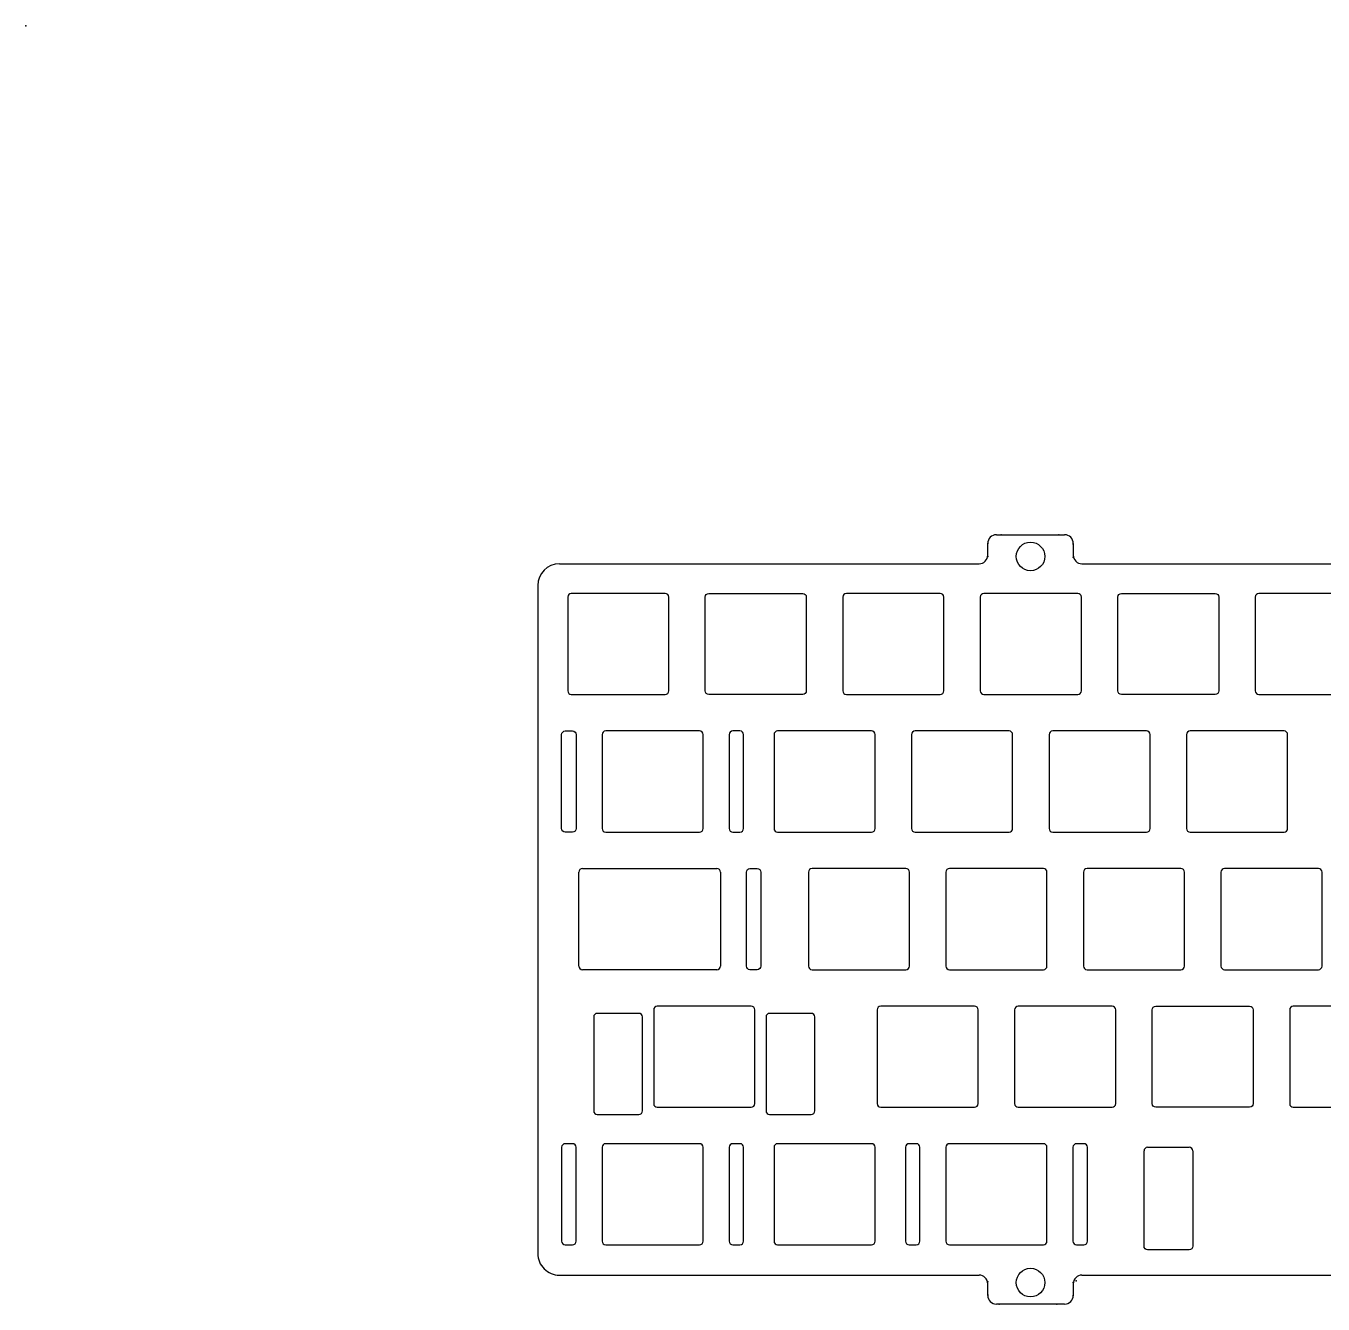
# Model space of a CAD drawing. Header units: centimetres. Extents: x 0 to 36, y -17.7 to 0.
# Drawn here: x 0 to 17.97, y -17.7 to 0 of the extents above; entities that cross this region are included whole.
import ezdxf

# ---------------------------------------------------------------- set-up
doc = ezdxf.new("R2010")
doc.units = ezdxf.units.CM
doc.header["$MEASUREMENT"] = 0
doc.layers.add('xd64 plate v1_0', color=7, linetype='Continuous')
doc.layers.add('xd64 plate v1_Sketch3', color=7, linetype='Continuous')

msp = doc.modelspace()

# ---------------------------------------------------------------- linework, layer by layer
at = {"layer": 'xd64 plate v1_0'}
for p, q in [((13.323, -7.323), (13.323, -7.166)), ((13.323, -7.328), (13.323, -7.166)), ((13.443, -7.046), (14.388, -7.046)), ((13.443, -7.046), (14.388, -7.046)), ((14.508, -7.166), (14.508, -7.323)), ((14.508, -7.166), (14.508, -7.328)), ((7.39, -7.448), (13.203, -7.448)), ((14.628, -7.448), (28.445, -7.448)), ((7.09, -7.748), (7.09, -16.998)), ((8.855, -7.858), (7.555, -7.858)), ((8.855, -7.858), (7.555, -7.858)), ((9.46, -7.858), (10.76, -7.858)), ((9.46, -7.858), (10.76, -7.858)), ((12.665, -7.858), (11.365, -7.858)), ((12.665, -7.858), (11.365, -7.858)), ((14.57, -7.858), (13.27, -7.858)), ((14.57, -7.858), (13.27, -7.858)), ((15.175, -7.858), (16.475, -7.858)), ((15.175, -7.858), (16.475, -7.858)), ((18.38, -7.858), (17.08, -7.858)), ((18.38, -7.858), (17.08, -7.858)), ((7.505, -7.908), (7.505, -9.208)), ((7.505, -7.908), (7.505, -9.208)), ((8.905, -9.208), (8.905, -7.908)), ((8.905, -9.208), (8.905, -7.908)), ((9.41, -9.208), (9.41, -7.908)), ((9.41, -9.208), (9.41, -7.908)), ((10.81, -7.908), (10.81, -9.208)), ((10.81, -7.908), (10.81, -9.208)), ((11.315, -7.908), (11.315, -9.208)), ((11.315, -7.908), (11.315, -9.208)), ((12.715, -9.208), (12.715, -7.908)), ((12.715, -9.208), (12.715, -7.908)), ((13.22, -7.908), (13.22, -9.208)), ((13.22, -7.908), (13.22, -9.208)), ((14.62, -9.208), (14.62, -7.908)), ((14.62, -9.208), (14.62, -7.908)), ((15.125, -9.208), (15.125, -7.908)), ((15.125, -9.208), (15.125, -7.908)), ((16.525, -7.908), (16.525, -9.208)), ((16.525, -7.908), (16.525, -9.208)), ((17.03, -7.908), (17.03, -9.208)), ((17.03, -7.908), (17.03, -9.208)), ((7.555, -9.258), (8.855, -9.258)), ((7.555, -9.258), (8.855, -9.258)), ((10.76, -9.258), (9.46, -9.258)), ((10.76, -9.258), (9.46, -9.258)), ((11.365, -9.258), (12.665, -9.258)), ((11.365, -9.258), (12.665, -9.258)), ((13.27, -9.258), (14.57, -9.258)), ((13.27, -9.258), (14.57, -9.258)), ((16.475, -9.258), (15.175, -9.258)), ((16.475, -9.258), (15.175, -9.258)), ((17.08, -9.258), (18.38, -9.258)), ((17.08, -9.258), (18.38, -9.258)), ((7.421, -11.113), (7.421, -9.813)), ((7.421, -11.113), (7.421, -9.813)), ((7.471, -9.763), (7.571, -9.763)), ((7.471, -9.763), (7.571, -9.763)), ((7.621, -9.813), (7.621, -11.113)), ((7.621, -9.813), (7.621, -11.113)), ((7.981, -9.813), (7.981, -11.113)), ((7.981, -9.813), (7.981, -11.113)), ((9.331, -9.763), (8.031, -9.763)), ((9.331, -9.763), (8.031, -9.763)), ((9.381, -11.113), (9.381, -9.813)), ((9.381, -11.113), (9.381, -9.813)), ((9.741, -9.813), (9.741, -11.113)), ((9.741, -9.813), (9.741, -11.113)), ((9.891, -9.763), (9.791, -9.763)), ((9.891, -9.763), (9.791, -9.763)), ((9.941, -11.113), (9.941, -9.813)), ((9.941, -11.113), (9.941, -9.813)), ((10.363, -9.813), (10.363, -11.113)), ((10.363, -9.813), (10.363, -11.113)), ((11.713, -9.763), (10.413, -9.763)), ((11.713, -9.763), (10.413, -9.763)), ((11.763, -11.113), (11.763, -9.813)), ((11.763, -11.113), (11.763, -9.813)), ((12.268, -9.813), (12.268, -11.113)), ((12.268, -9.813), (12.268, -11.113)), ((13.618, -9.763), (12.318, -9.763)), ((13.618, -9.763), (12.318, -9.763)), ((13.668, -11.113), (13.668, -9.813)), ((13.668, -11.113), (13.668, -9.813)), ((14.173, -9.813), (14.173, -11.113)), ((14.173, -9.813), (14.173, -11.113)), ((15.523, -9.763), (14.223, -9.763)), ((15.523, -9.763), (14.223, -9.763)), ((15.573, -11.113), (15.573, -9.813)), ((15.573, -11.113), (15.573, -9.813)), ((16.078, -9.813), (16.078, -11.113)), ((16.078, -9.813), (16.078, -11.113)), ((17.428, -9.763), (16.128, -9.763)), ((17.428, -9.763), (16.128, -9.763)), ((17.478, -11.113), (17.478, -9.813)), ((17.478, -11.113), (17.478, -9.813)), ((7.571, -11.163), (7.471, -11.163)), ((7.571, -11.163), (7.471, -11.163)), ((8.031, -11.163), (9.331, -11.163)), ((8.031, -11.163), (9.331, -11.163)), ((9.791, -11.163), (9.891, -11.163)), ((9.791, -11.163), (9.891, -11.163)), ((10.413, -11.163), (11.713, -11.163)), ((10.413, -11.163), (11.713, -11.163)), ((12.318, -11.163), (13.618, -11.163)), ((12.318, -11.163), (13.618, -11.163)), ((14.223, -11.163), (15.523, -11.163)), ((14.223, -11.163), (15.523, -11.163)), ((16.128, -11.163), (17.428, -11.163)), ((16.128, -11.163), (17.428, -11.163)), ((7.71, -11.668), (7.81, -11.668)), ((7.71, -11.668), (7.81, -11.668)), ((7.811, -11.668), (8.268, -11.668)), ((7.811, -11.668), (8.268, -11.668)), ((8.27, -11.668), (9.57, -11.668)), ((8.27, -11.668), (9.57, -11.668)), ((10.03, -11.668), (10.13, -11.668)), ((10.03, -11.668), (10.13, -11.668)), ((12.189, -11.668), (10.889, -11.668)), ((12.189, -11.668), (10.889, -11.668)), ((14.094, -11.668), (12.794, -11.668)), ((14.094, -11.668), (12.794, -11.668)), ((15.999, -11.668), (14.699, -11.668)), ((15.999, -11.668), (14.699, -11.668)), ((17.904, -11.668), (16.604, -11.668)), ((17.904, -11.668), (16.604, -11.668)), ((7.66, -13.018), (7.66, -11.718)), ((7.66, -13.018), (7.66, -11.718)), ((9.62, -11.718), (9.62, -13.018)), ((9.62, -11.718), (9.62, -13.018)), ((9.98, -13.018), (9.98, -11.718)), ((9.98, -13.018), (9.98, -11.718)), ((10.18, -11.718), (10.18, -13.018)), ((10.18, -11.718), (10.18, -13.018)), ((10.839, -11.718), (10.839, -13.018)), ((10.839, -11.718), (10.839, -13.018)), ((12.239, -13.018), (12.239, -11.718)), ((12.239, -13.018), (12.239, -11.718)), ((12.744, -11.718), (12.744, -13.018)), ((12.744, -11.718), (12.744, -13.018)), ((14.144, -13.018), (14.144, -11.718)), ((14.144, -13.018), (14.144, -11.718)), ((14.649, -11.718), (14.649, -13.018)), ((14.649, -11.718), (14.649, -13.018)), ((16.049, -13.018), (16.049, -11.718)), ((16.049, -13.018), (16.049, -11.718)), ((16.554, -11.718), (16.554, -13.018)), ((16.554, -11.718), (16.554, -13.018)), ((17.954, -13.018), (17.954, -11.718)), ((17.954, -13.018), (17.954, -11.718)), ((9.57, -13.068), (7.71, -13.068)), ((9.57, -13.068), (7.71, -13.068)), ((9.62, -13.018), (9.62, -13.018)), ((9.62, -13.018), (9.62, -13.018)), ((10.13, -13.068), (10.03, -13.068)), ((10.13, -13.068), (10.03, -13.068)), ((10.889, -13.068), (12.189, -13.068)), ((10.889, -13.068), (12.189, -13.068)), ((12.794, -13.068), (14.094, -13.068)), ((12.794, -13.068), (14.094, -13.068)), ((14.699, -13.068), (15.999, -13.068)), ((14.699, -13.068), (15.999, -13.068)), ((16.604, -13.068), (17.904, -13.068)), ((16.604, -13.068), (17.904, -13.068)), ((8.696, -13.623), (8.696, -14.923)), ((8.696, -13.623), (8.696, -14.923)), ((10.046, -13.573), (8.746, -13.573)), ((10.046, -13.573), (8.746, -13.573)), ((10.096, -14.923), (10.096, -13.623)), ((10.096, -14.923), (10.096, -13.623)), ((11.791, -13.623), (11.791, -14.923)), ((11.791, -13.623), (11.791, -14.923)), ((13.141, -13.573), (11.841, -13.573)), ((13.141, -13.573), (11.841, -13.573)), ((13.191, -14.923), (13.191, -13.623)), ((13.191, -14.923), (13.191, -13.623)), ((13.696, -13.623), (13.696, -14.923)), ((13.696, -13.623), (13.696, -14.923)), ((15.046, -13.573), (13.746, -13.573)), ((15.046, -13.573), (13.746, -13.573)), ((15.096, -14.923), (15.096, -13.623)), ((15.096, -14.923), (15.096, -13.623)), ((15.601, -14.923), (15.601, -13.623)), ((15.601, -14.923), (15.601, -13.623)), ((15.651, -13.573), (16.951, -13.573)), ((15.651, -13.573), (16.951, -13.573)), ((17.001, -13.623), (17.001, -14.923)), ((17.001, -13.623), (17.001, -14.923)), ((17.506, -13.623), (17.506, -14.923)), ((17.506, -13.623), (17.506, -14.923)), ((18.856, -13.573), (17.556, -13.573)), ((18.856, -13.573), (17.556, -13.573)), ((7.865, -13.723), (7.865, -15.023)), ((7.865, -13.723), (7.865, -15.023)), ((8.49, -13.673), (7.915, -13.673)), ((8.49, -13.673), (7.915, -13.673)), ((8.54, -15.023), (8.54, -13.723)), ((8.54, -15.023), (8.54, -13.723)), ((10.252, -13.723), (10.252, -15.023)), ((10.252, -13.723), (10.252, -15.023)), ((10.877, -13.673), (10.302, -13.673)), ((10.877, -13.673), (10.302, -13.673)), ((10.927, -15.023), (10.927, -13.723)), ((10.927, -15.023), (10.927, -13.723)), ((7.915, -15.073), (8.49, -15.073)), ((7.915, -15.073), (8.49, -15.073)), ((8.746, -14.973), (10.046, -14.973)), ((8.746, -14.973), (10.046, -14.973)), ((10.302, -15.073), (10.877, -15.073)), ((10.302, -15.073), (10.877, -15.073)), ((11.841, -14.973), (13.141, -14.973)), ((11.841, -14.973), (13.141, -14.973)), ((13.746, -14.973), (15.046, -14.973)), ((13.746, -14.973), (15.046, -14.973)), ((16.951, -14.973), (15.651, -14.973)), ((16.951, -14.973), (15.651, -14.973)), ((17.556, -14.973), (18.856, -14.973)), ((17.556, -14.973), (18.856, -14.973)), ((7.421, -15.528), (7.421, -16.828)), ((7.421, -15.528), (7.421, -16.828)), ((7.571, -15.478), (7.471, -15.478)), ((7.571, -15.478), (7.471, -15.478)), ((7.621, -16.828), (7.621, -15.528)), ((7.621, -16.828), (7.621, -15.528)), ((7.981, -15.528), (7.981, -16.828)), ((7.981, -15.528), (7.981, -16.828)), ((9.331, -15.478), (8.031, -15.478)), ((9.331, -15.478), (8.031, -15.478)), ((9.381, -16.828), (9.381, -15.528)), ((9.381, -16.828), (9.381, -15.528)), ((9.741, -15.528), (9.741, -16.828)), ((9.741, -15.528), (9.741, -16.828)), ((9.891, -15.478), (9.791, -15.478)), ((9.891, -15.478), (9.791, -15.478)), ((9.941, -16.828), (9.941, -15.528)), ((9.941, -16.828), (9.941, -15.528)), ((10.363, -15.528), (10.363, -16.828)), ((10.363, -15.528), (10.363, -16.828)), ((11.713, -15.478), (10.413, -15.478)), ((11.713, -15.478), (10.413, -15.478)), ((11.763, -16.828), (11.763, -15.528)), ((11.763, -16.828), (11.763, -15.528)), ((12.184, -15.528), (12.184, -16.828)), ((12.184, -15.528), (12.184, -16.828)), ((12.334, -15.478), (12.234, -15.478)), ((12.334, -15.478), (12.234, -15.478)), ((12.384, -16.828), (12.384, -15.528)), ((12.384, -16.828), (12.384, -15.528)), ((12.744, -15.528), (12.744, -16.828)), ((12.744, -15.528), (12.744, -16.828)), ((14.094, -15.478), (12.794, -15.478)), ((14.094, -15.478), (12.794, -15.478)), ((14.144, -16.828), (14.144, -15.528)), ((14.144, -16.828), (14.144, -15.528)), ((14.504, -15.528), (14.504, -16.828)), ((14.504, -15.528), (14.504, -16.828)), ((14.654, -15.478), (14.554, -15.478)), ((14.654, -15.478), (14.554, -15.478)), ((14.704, -16.828), (14.704, -15.528)), ((14.704, -16.828), (14.704, -15.528)), ((15.488, -16.898), (15.488, -15.578)), ((15.488, -16.898), (15.488, -15.578)), ((15.538, -15.528), (16.077, -15.528)), ((15.538, -15.528), (16.113, -15.528)), ((16.163, -15.578), (16.163, -16.898)), ((16.163, -15.578), (16.163, -16.898)), ((7.471, -16.878), (7.571, -16.878)), ((7.471, -16.878), (7.571, -16.878)), ((8.031, -16.878), (9.331, -16.878)), ((8.031, -16.878), (9.331, -16.878)), ((9.791, -16.878), (9.891, -16.878)), ((9.791, -16.878), (9.891, -16.878)), ((10.413, -16.878), (11.713, -16.878)), ((10.413, -16.878), (11.713, -16.878)), ((12.234, -16.878), (12.334, -16.878)), ((12.234, -16.878), (12.334, -16.878)), ((12.794, -16.878), (14.094, -16.878)), ((12.823, -16.878), (14.094, -16.878)), ((14.554, -16.878), (14.654, -16.878)), ((14.554, -16.878), (14.654, -16.878)), ((16.113, -16.948), (15.538, -16.948)), ((16.113, -16.948), (15.538, -16.948)), ((7.39, -17.298), (13.203, -17.298)), ((13.323, -17.578), (13.323, -17.418)), ((14.508, -17.418), (14.508, -17.578)), ((14.628, -17.298), (28.445, -17.298)), ((14.388, -17.698), (13.443, -17.698))]:
    msp.add_line(p, q, dxfattribs=at)
for centre in [(13.916, -7.346), (13.916, -17.401)]:
    msp.add_circle(centre, 0.198, dxfattribs=at)
for centre, radius, start, end in [((13.443, -7.166), 0.12, 90, 180), ((14.388, -7.166), 0.12, 0, 90), ((13.203, -7.328), 0.12, 270, 0), ((14.628, -7.328), 0.12, 180, 270), ((7.39, -7.748), 0.3, 90, 179.9993), ((7.555, -7.908), 0.05, 90, 180), ((7.555, -7.908), 0.05, 90, 180), ((8.855, -7.908), 0.05, 0, 90), ((8.855, -7.908), 0.05, 0, 90), ((11.365, -7.908), 0.05, 90, 180), ((11.365, -7.908), 0.05, 90, 180), ((12.665, -7.908), 0.05, 360, 90), ((12.665, -7.908), 0.05, 360, 90), ((13.27, -7.908), 0.05, 90, 180), ((13.27, -7.908), 0.05, 90, 180), ((14.57, -7.908), 0.05, 0, 90), ((14.57, -7.908), 0.05, 0, 90), ((17.08, -7.908), 0.05, 90, 180), ((17.08, -7.908), 0.05, 90, 180), ((7.555, -9.208), 0.05, 180, 270), ((7.555, -9.208), 0.05, 180, 270), ((8.855, -9.208), 0.05, 270, 360), ((8.855, -9.208), 0.05, 270, 360), ((11.365, -9.208), 0.05, 180, 270), ((11.365, -9.208), 0.05, 180, 270), ((12.665, -9.208), 0.05, 270, 360), ((12.665, -9.208), 0.05, 270, 360), ((13.27, -9.208), 0.05, 180, 270), ((13.27, -9.208), 0.05, 180, 270), ((14.57, -9.208), 0.05, 270, 0), ((14.57, -9.208), 0.05, 270, 0), ((17.08, -9.208), 0.05, 180, 270), ((17.08, -9.208), 0.05, 180, 270), ((8.031, -9.813), 0.05, 90, 180), ((8.031, -9.813), 0.05, 90, 180), ((9.331, -9.813), 0.05, 0, 90), ((9.331, -9.813), 0.05, 0, 90), ((9.791, -9.813), 0.05, 90, 180), ((9.791, -9.813), 0.05, 90, 180), ((9.891, -9.813), 0.05, 360, 90), ((9.891, -9.813), 0.05, 360, 90), ((10.413, -9.813), 0.05, 90, 180), ((10.413, -9.813), 0.05, 90, 180), ((11.713, -9.813), 0.05, 360, 90), ((11.713, -9.813), 0.05, 360, 90), ((12.318, -9.813), 0.05, 90, 180), ((12.318, -9.813), 0.05, 90, 180), ((13.618, -9.813), 0.05, 360, 90), ((13.618, -9.813), 0.05, 360, 90), ((14.223, -9.813), 0.05, 90, 180), ((14.223, -9.813), 0.05, 90, 180), ((15.523, -9.813), 0.05, 0, 90), ((15.523, -9.813), 0.05, 0, 90), ((16.128, -9.813), 0.05, 90, 180), ((16.128, -9.813), 0.05, 90, 180), ((17.428, -9.813), 0.05, 0, 90), ((17.428, -9.813), 0.05, 0, 90), ((8.031, -11.113), 0.05, 180, 270), ((8.031, -11.113), 0.05, 180, 270), ((9.331, -11.113), 0.05, 270, 360), ((9.331, -11.113), 0.05, 270, 360), ((9.791, -11.113), 0.05, 180, 270), ((9.791, -11.113), 0.05, 180, 270), ((9.891, -11.113), 0.05, 270, 0), ((9.891, -11.113), 0.05, 270, 0), ((10.413, -11.113), 0.05, 180, 270), ((10.413, -11.113), 0.05, 180, 270), ((11.713, -11.113), 0.05, 270, 0), ((11.713, -11.113), 0.05, 270, 0), ((12.318, -11.113), 0.05, 180, 270), ((12.318, -11.113), 0.05, 180, 270), ((13.618, -11.113), 0.05, 270, 0), ((13.618, -11.113), 0.05, 270, 0), ((14.223, -11.113), 0.05, 180, 270), ((14.223, -11.113), 0.05, 180, 270), ((15.523, -11.113), 0.05, 270, 0), ((15.523, -11.113), 0.05, 270, 0), ((16.128, -11.113), 0.05, 180, 270), ((16.128, -11.113), 0.05, 180, 270), ((17.428, -11.113), 0.05, 270, 0), ((17.428, -11.113), 0.05, 270, 0), ((7.71, -11.718), 0.05, 90, 180), ((7.71, -11.718), 0.05, 90, 180), ((7.81, -11.718), 0.05, 88.7214, 90), ((7.81, -11.718), 0.05, 88.7214, 90), ((8.27, -11.718), 0.05, 90, 91.2786), ((8.27, -11.718), 0.05, 90, 91.2786), ((9.57, -11.718), 0.05, 0, 90), ((9.57, -11.718), 0.05, 0, 90), ((10.889, -11.718), 0.05, 90, 180), ((10.889, -11.718), 0.05, 90, 180), ((12.189, -11.718), 0.05, 0, 90), ((12.189, -11.718), 0.05, 0, 90), ((12.794, -11.718), 0.05, 90, 180), ((12.794, -11.718), 0.05, 90, 180), ((14.094, -11.718), 0.05, 0, 90), ((14.094, -11.718), 0.05, 0, 90), ((14.699, -11.718), 0.05, 90, 180), ((14.699, -11.718), 0.05, 90, 180), ((15.999, -11.718), 0.05, 360, 90), ((15.999, -11.718), 0.05, 360, 90), ((16.604, -11.718), 0.05, 90, 180), ((16.604, -11.718), 0.05, 90, 180), ((17.904, -11.718), 0.05, 360, 90), ((17.904, -11.718), 0.05, 360, 90), ((7.71, -13.018), 0.05, 180, 270), ((7.71, -13.018), 0.05, 180, 270), ((9.57, -13.018), 0.05, 270, 0), ((9.57, -13.018), 0.05, 270, 0), ((10.889, -13.018), 0.05, 180, 270), ((10.889, -13.018), 0.05, 180, 270), ((12.189, -13.018), 0.05, 270, 0), ((12.189, -13.018), 0.05, 270, 0), ((12.794, -13.018), 0.05, 180, 270), ((12.794, -13.018), 0.05, 180, 270), ((14.094, -13.018), 0.05, 270, 0), ((14.094, -13.018), 0.05, 270, 0), ((14.699, -13.018), 0.05, 180, 270), ((14.699, -13.018), 0.05, 180, 270), ((15.999, -13.018), 0.05, 270, 360), ((15.999, -13.018), 0.05, 270, 360), ((16.604, -13.018), 0.05, 180, 270), ((16.604, -13.018), 0.05, 180, 270), ((17.904, -13.018), 0.05, 270, 0), ((17.904, -13.018), 0.05, 270, 0), ((8.746, -13.623), 0.05, 90, 180), ((8.746, -13.623), 0.05, 90, 180), ((10.046, -13.623), 0.05, 360, 90), ((10.046, -13.623), 0.05, 360, 90), ((11.841, -13.623), 0.05, 90, 180), ((11.841, -13.623), 0.05, 90, 180), ((13.141, -13.623), 0.05, 0, 90), ((13.141, -13.623), 0.05, 0, 90), ((13.746, -13.623), 0.05, 90, 180), ((13.746, -13.623), 0.05, 90, 180), ((15.046, -13.623), 0.05, 0, 90), ((15.046, -13.623), 0.05, 0, 90), ((17.556, -13.623), 0.05, 90, 180), ((17.556, -13.623), 0.05, 90, 180), ((7.915, -13.723), 0.05, 90, 180), ((7.915, -13.723), 0.05, 90, 180), ((8.49, -13.723), 0.05, 0, 90), ((8.49, -13.723), 0.05, 0, 90), ((10.302, -13.723), 0.05, 90, 180), ((10.302, -13.723), 0.05, 90, 180), ((10.877, -13.723), 0.05, 0, 90), ((10.877, -13.723), 0.05, 0, 90), ((7.915, -15.023), 0.05, 180, 270), ((7.915, -15.023), 0.05, 180, 270), ((8.49, -15.023), 0.05, 270, 0), ((8.49, -15.023), 0.05, 270, 0), ((8.746, -14.923), 0.05, 180, 270), ((8.746, -14.923), 0.05, 180, 270), ((10.046, -14.923), 0.05, 270, 0), ((10.046, -14.923), 0.05, 270, 0), ((10.302, -15.023), 0.05, 180, 270), ((10.302, -15.023), 0.05, 180, 270), ((10.877, -15.023), 0.05, 270, 0), ((10.877, -15.023), 0.05, 270, 0), ((11.841, -14.923), 0.05, 180, 270), ((11.841, -14.923), 0.05, 180, 270), ((13.141, -14.923), 0.05, 270, 360), ((13.141, -14.923), 0.05, 270, 360), ((13.746, -14.923), 0.05, 180, 270), ((13.746, -14.923), 0.05, 180, 270), ((15.046, -14.923), 0.05, 270, 360), ((15.046, -14.923), 0.05, 270, 360), ((17.556, -14.923), 0.05, 180, 270), ((17.556, -14.923), 0.05, 180, 270), ((7.471, -15.528), 0.05, 89.9993, 179.9993), ((7.471, -15.528), 0.05, 89.9993, 179.9993), ((7.571, -15.528), 0.05, 359.9993, 89.9993), ((7.571, -15.528), 0.05, 359.9993, 89.9993), ((8.031, -15.528), 0.05, 90, 180), ((8.031, -15.528), 0.05, 90, 180), ((9.331, -15.528), 0.05, 0, 90), ((9.331, -15.528), 0.05, 0, 90), ((9.791, -15.528), 0.05, 90, 180), ((9.791, -15.528), 0.05, 90, 180), ((9.891, -15.528), 0.05, 360, 90), ((9.891, -15.528), 0.05, 360, 90), ((10.413, -15.528), 0.05, 90, 180), ((10.413, -15.528), 0.05, 90, 180), ((11.713, -15.528), 0.05, 360, 90), ((11.713, -15.528), 0.05, 360, 90), ((12.234, -15.528), 0.05, 90, 180), ((12.234, -15.528), 0.05, 90, 180), ((12.334, -15.528), 0.05, 0, 90), ((12.334, -15.528), 0.05, 0, 90), ((12.794, -15.528), 0.05, 90, 180), ((12.794, -15.528), 0.05, 90, 180), ((14.094, -15.528), 0.05, 360, 90), ((14.094, -15.528), 0.05, 360, 90), ((14.554, -15.528), 0.05, 90, 180), ((14.554, -15.528), 0.05, 90, 180), ((14.654, -15.528), 0.05, 0, 90), ((14.654, -15.528), 0.05, 0, 90), ((15.538, -15.578), 0.05, 90, 180), ((15.538, -15.578), 0.05, 90, 180), ((16.113, -15.578), 0.05, 0, 90), ((16.113, -15.578), 0.05, 0, 90), ((7.471, -16.828), 0.05, 179.9993, 269.9993), ((7.471, -16.828), 0.05, 179.9993, 269.9993), ((7.571, -16.828), 0.05, 269.9993, 359.9993), ((7.571, -16.828), 0.05, 269.9993, 359.9993), ((8.031, -16.828), 0.05, 180, 270), ((8.031, -16.828), 0.05, 180, 270), ((9.331, -16.828), 0.05, 270, 0), ((9.331, -16.828), 0.05, 270, 0), ((9.791, -16.828), 0.05, 180, 270), ((9.791, -16.828), 0.05, 180, 270), ((9.891, -16.828), 0.05, 270, 360), ((9.891, -16.828), 0.05, 270, 360), ((10.413, -16.828), 0.05, 180, 270), ((10.413, -16.828), 0.05, 180, 270), ((11.713, -16.828), 0.05, 270, 360), ((11.713, -16.828), 0.05, 270, 360), ((12.234, -16.828), 0.05, 180, 270), ((12.234, -16.828), 0.05, 180, 270), ((12.334, -16.828), 0.05, 270, 0), ((12.334, -16.828), 0.05, 270, 0), ((12.794, -16.828), 0.05, 180, 270), ((14.094, -16.828), 0.05, 270, 0), ((14.554, -16.828), 0.05, 180, 270), ((14.554, -16.828), 0.05, 180, 270), ((14.654, -16.828), 0.05, 270, 0), ((14.654, -16.828), 0.05, 270, 0), ((7.39, -16.998), 0.3, 179.9993, 270), ((13.203, -17.418), 0.12, 360, 90), ((14.628, -17.418), 0.12, 90, 180), ((13.443, -17.578), 0.12, 180, 270), ((14.388, -17.578), 0.12, 270, 360)]:
    msp.add_arc(centre, radius, start, end, dxfattribs=at)
at = {"layer": 'xd64 plate v1_0', "extrusion": (0, 0, -1)}
for centre, start, end in [((-9.46, -7.908), 360, 90), ((-9.46, -7.908), 360, 90), ((-10.76, -7.908), 90, 180), ((-10.76, -7.908), 90, 180), ((-15.175, -7.908), 360, 90), ((-15.175, -7.908), 360, 90), ((-16.475, -7.908), 90, 180), ((-16.475, -7.908), 90, 180), ((-9.46, -9.208), 270, 360), ((-9.46, -9.208), 270, 360), ((-10.76, -9.208), 180, 270), ((-10.76, -9.208), 180, 270), ((-15.175, -9.208), 270, 0), ((-15.175, -9.208), 270, 0), ((-16.475, -9.208), 180, 270), ((-16.475, -9.208), 180, 270), ((-7.471, -9.813), 0, 90), ((-7.471, -9.813), 0, 90), ((-7.571, -9.813), 90, 180), ((-7.571, -9.813), 90, 180), ((-7.471, -11.113), 270, 0), ((-7.471, -11.113), 270, 0), ((-7.571, -11.113), 180, 270), ((-7.571, -11.113), 180, 270), ((-10.03, -11.718), 0, 90), ((-10.03, -11.718), 0, 90), ((-10.13, -11.718), 90, 180), ((-10.13, -11.718), 90, 180), ((-10.03, -13.018), 270, 0), ((-10.03, -13.018), 270, 0), ((-10.13, -13.018), 180, 270), ((-10.13, -13.018), 180, 270), ((-15.651, -13.623), 360, 90), ((-15.651, -13.623), 360, 90), ((-16.951, -13.623), 90, 180), ((-16.951, -13.623), 90, 180), ((-15.651, -14.923), 270, 360), ((-15.651, -14.923), 270, 360), ((-16.951, -14.923), 180, 270), ((-16.951, -14.923), 180, 270), ((-15.538, -16.898), 270, 0), ((-15.538, -16.898), 270, 0), ((-16.113, -16.898), 180, 270), ((-16.113, -16.898), 180, 270)]:
    msp.add_arc(centre, 0.05, start, end, dxfattribs=at)
at = {"layer": 'xd64 plate v1_0'}
for p in [(13.323, -7.168), (13.323, -7.168), (13.509, -7.046), (13.509, -7.046), (14.309, -7.046), (14.309, -7.046), (14.508, -7.176), (14.508, -7.176), (13.323, -7.348), (13.323, -7.348), (14.508, -7.356), (14.508, -7.356), (13.323, -17.391), (14.508, -17.399), (14.546, -17.379), (13.323, -17.571), (14.508, -17.579), (13.48, -17.698), (13.48, -17.698), (14.28, -17.698), (14.28, -17.698)]:
    msp.add_point(p, dxfattribs=at)
at = {"layer": 'xd64 plate v1_Sketch3'}
msp.add_point((0, 0), dxfattribs=at)

doc.saveas('drawing.dxf')
